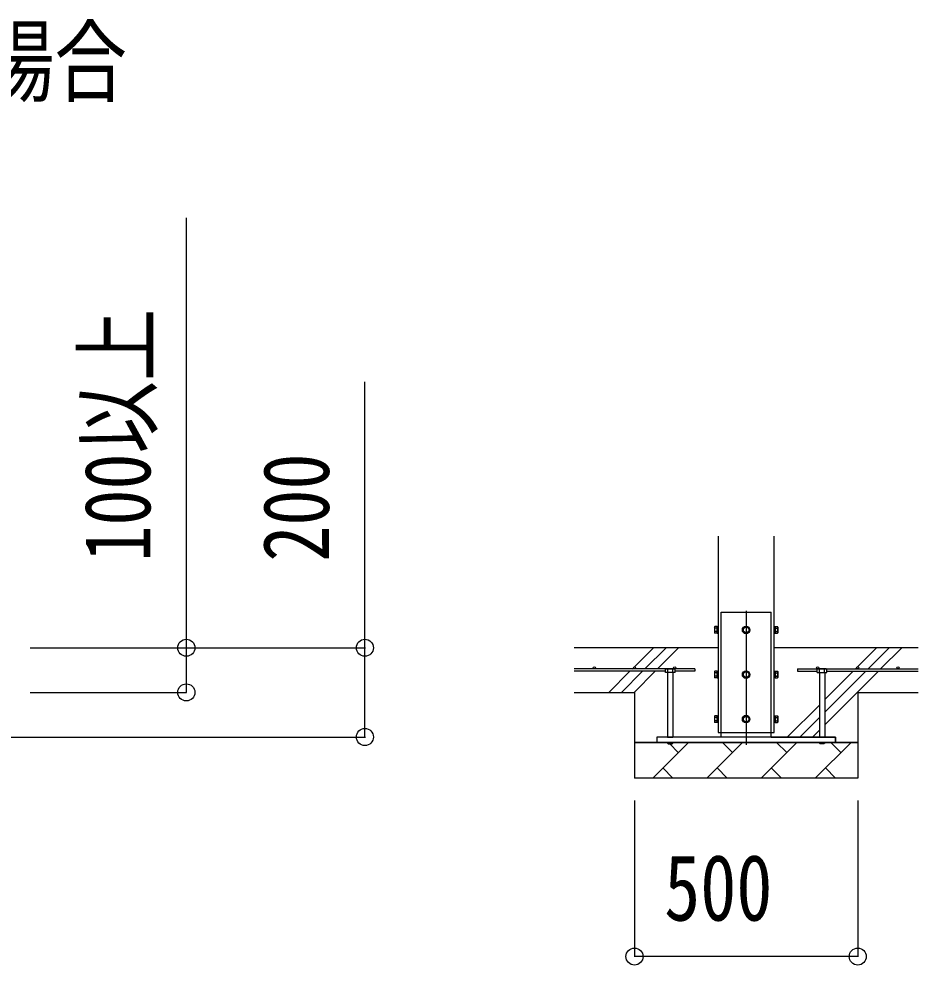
# Model space of a CAD drawing. Units: millimetres, scale not verified. Extents: x -18922 to 18922, y -13365 to 13365.
# Drawn here: x -3126 to -1112, y -10544 to -8423 of the extents above; entities that cross this region are included whole.
import ezdxf
from ezdxf.enums import TextEntityAlignment as Align

# ---------------------------------------------------------------- set-up
doc = ezdxf.new("R2010")
doc.units = ezdxf.units.MM
doc.header["$LTSCALE"] = 50
for name, color, linetype in [('0-2_USER1', 3, 'Continuous'), ('0-3_YKK_11', 7, 'Continuous'), ('0-4_YKK_12', 2, 'Continuous'), ('0-5_YKK_13', 4, 'Continuous'), ('0-6_YKK_A1', 4, 'Continuous'), ('0-7_YKK_D', 6, 'Continuous')]:
    doc.layers.add(name, color=color, linetype=linetype)
doc.styles.add('ＭＳ ゴシック', font='')
doc.styles.get('ＭＳ ゴシック').set_extended_font_data('MS Gothic')

msp = doc.modelspace()

# ---------------------------------------------------------------- linework, layer by layer
at = {"layer": '0-3_YKK_11'}
for p, q in [((-1747.41, -10044.5), (-1697.41, -10044.5)), ((-1247.41, -10044.5), (-1297.41, -10044.5))]:
    msp.add_line(p, q, dxfattribs=at)
at = {"layer": '0-4_YKK_12'}
msp.add_line((-1497.41, -9750), (-1497.41, -10050), dxfattribs=at)
at = {"layer": '0-5_YKK_13'}
for p, q in [((-1553.41, -9752.5), (-1441.41, -9752.5)), ((-1441.41, -10022.5), (-1441.41, -9752.5)), ((-1568.11, -9786.01), (-1567.53, -9785.01)), ((-1568.11, -9786.01), (-1568.11, -9799)), ((-1562.61, -9785.01), (-1567.53, -9785.01)), ((-1562.61, -9788.75), (-1567.53, -9788.75)), ((-1562.61, -9796.25), (-1567.53, -9796.25)), ((-1562.61, -9785.01), (-1562.61, -9800.01)), ((-1561.01, -9785.46), (-1562.61, -9785.46)), ((-1562.61, -9792), (-1562.61, -9785.46)), ((-1562.61, -9792), (-1561.01, -9792)), ((-1562.61, -9793), (-1561.01, -9793)), ((-1562.61, -9799.55), (-1562.61, -9793)), ((-1561.01, -9792), (-1561.01, -9785.46)), ((-1561.01, -9799.55), (-1561.01, -9793)), ((-1433.81, -9785.45), (-1432.21, -9785.45)), ((-1433.81, -9792), (-1433.81, -9785.45)), ((-1432.21, -9792), (-1433.81, -9792)), ((-1432.21, -9793), (-1433.81, -9793)), ((-1433.81, -9799.55), (-1433.81, -9793)), ((-1432.21, -9784.99), (-1427.29, -9784.99)), ((-1432.21, -9784.99), (-1432.21, -9800.01)), ((-1432.21, -9792), (-1432.21, -9785.45)), ((-1432.21, -9788.75), (-1427.29, -9788.75)), ((-1432.21, -9799.55), (-1432.21, -9793)), ((-1432.21, -9796.25), (-1427.29, -9796.25)), ((-1426.71, -9786), (-1427.29, -9784.99)), ((-1426.71, -9786), (-1426.71, -9799)), ((-1568.11, -9799), (-1567.53, -9800.01)), ((-1562.61, -9800.01), (-1567.53, -9800.01)), ((-1562.61, -9799.55), (-1561.01, -9799.55)), ((-1432.21, -9799.55), (-1433.81, -9799.55)), ((-1432.21, -9800.01), (-1427.29, -9800.01)), ((-1426.71, -9799), (-1427.29, -9800.01)), ((-1676.91, -9880), (-1678.38, -9880.85)), ((-1676.91, -9880), (-1657.91, -9880)), ((-1672.9, -9888), (-1672.9, -9880.85)), ((-1661.93, -9888), (-1661.93, -9880.85)), ((-1657.91, -9880), (-1656.44, -9880.85)), ((-1656.44, -9888), (-1656.44, -9880.85)), ((-1336.91, -9880), (-1338.38, -9880.85)), ((-1338.38, -9888), (-1338.38, -9880.85)), ((-1317.91, -9880), (-1336.91, -9880)), ((-1332.9, -9888), (-1332.9, -9880.85)), ((-1321.93, -9888), (-1321.93, -9880.85)), ((-1317.91, -9880), (-1316.44, -9880.85)), ((-1673.41, -9888), (-1673.41, -10032.5)), ((-1661.41, -9888), (-1661.41, -10032.5)), ((-1568.11, -9886.01), (-1567.53, -9885.01)), ((-1568.11, -9886.01), (-1568.11, -9899)), ((-1568.11, -9899), (-1567.53, -9900.01)), ((-1562.61, -9885.01), (-1567.53, -9885.01)), ((-1562.61, -9888.75), (-1567.53, -9888.75)), ((-1562.61, -9896.25), (-1567.53, -9896.25)), ((-1562.61, -9900.01), (-1567.53, -9900.01)), ((-1562.61, -9885.01), (-1562.61, -9900.01)), ((-1561.01, -9885.46), (-1562.61, -9885.46)), ((-1562.61, -9892), (-1562.61, -9885.46)), ((-1562.61, -9892), (-1561.01, -9892)), ((-1562.61, -9893), (-1561.01, -9893)), ((-1562.61, -9899.55), (-1562.61, -9893)), ((-1562.61, -9899.55), (-1561.01, -9899.55)), ((-1561.01, -9892), (-1561.01, -9885.46)), ((-1561.01, -9899.55), (-1561.01, -9893)), ((-1433.81, -9885.45), (-1432.21, -9885.45)), ((-1433.81, -9892), (-1433.81, -9885.45)), ((-1432.21, -9892), (-1433.81, -9892)), ((-1432.21, -9893), (-1433.81, -9893)), ((-1433.81, -9899.55), (-1433.81, -9893)), ((-1432.21, -9899.55), (-1433.81, -9899.55)), ((-1432.21, -9884.99), (-1427.29, -9884.99)), ((-1432.21, -9884.99), (-1432.21, -9900.01)), ((-1432.21, -9892), (-1432.21, -9885.45)), ((-1432.21, -9888.75), (-1427.29, -9888.75)), ((-1432.21, -9899.55), (-1432.21, -9893)), ((-1432.21, -9896.25), (-1427.29, -9896.25)), ((-1432.21, -9900.01), (-1427.29, -9900.01)), ((-1426.71, -9886), (-1427.29, -9884.99)), ((-1426.71, -9899), (-1427.29, -9900.01)), ((-1426.71, -9886), (-1426.71, -9899)), ((-1333.41, -9888), (-1333.41, -10032.5)), ((-1321.41, -9888), (-1321.41, -10032.5)), ((-1568.11, -9986.01), (-1567.53, -9985.01)), ((-1568.11, -9986.01), (-1568.11, -9999)), ((-1562.61, -9985.01), (-1567.53, -9985.01)), ((-1562.61, -9985.01), (-1562.61, -10000.01)), ((-1561.01, -9985.46), (-1562.61, -9985.46)), ((-1562.61, -9992), (-1562.61, -9985.46)), ((-1561.01, -9992), (-1561.01, -9985.46)), ((-1433.81, -9985.45), (-1432.21, -9985.45)), ((-1433.81, -9992), (-1433.81, -9985.45)), ((-1432.21, -9984.99), (-1427.29, -9984.99)), ((-1432.21, -9984.99), (-1432.21, -10000.01)), ((-1432.21, -9992), (-1432.21, -9985.45)), ((-1426.71, -9986), (-1427.29, -9984.99)), ((-1426.71, -9986), (-1426.71, -9999)), ((-1568.11, -9999), (-1567.53, -10000.01)), ((-1562.61, -9988.75), (-1567.53, -9988.75)), ((-1562.61, -9996.25), (-1567.53, -9996.25)), ((-1562.61, -10000.01), (-1567.53, -10000.01)), ((-1562.61, -9992), (-1561.01, -9992)), ((-1562.61, -9993), (-1561.01, -9993)), ((-1562.61, -9999.55), (-1562.61, -9993)), ((-1562.61, -9999.55), (-1561.01, -9999.55)), ((-1561.01, -9999.55), (-1561.01, -9993)), ((-1432.21, -9992), (-1433.81, -9992)), ((-1432.21, -9993), (-1433.81, -9993)), ((-1433.81, -9999.55), (-1433.81, -9993)), ((-1432.21, -9999.55), (-1433.81, -9999.55)), ((-1432.21, -9988.75), (-1427.29, -9988.75)), ((-1432.21, -9999.55), (-1432.21, -9993)), ((-1432.21, -9996.25), (-1427.29, -9996.25)), ((-1432.21, -10000.01), (-1427.29, -10000.01)), ((-1426.71, -9999), (-1427.29, -10000.01)), ((-1441.41, -10032.5), (-1441.41, -10022.5)), ((-1673.41, -10032.5), (-1661.41, -10032.5)), ((-1673.41, -10046), (-1661.41, -10046)), ((-1321.41, -10032.5), (-1333.41, -10032.5)), ((-1321.41, -10046), (-1333.41, -10046))]:
    msp.add_line(p, q, dxfattribs=at)
for points in [[(-1553.41, -10032.5), (-1553.41, -10022.5), (-1553.41, -9752.5)], [(-1559.91, -9784), (-1561.01, -9784), (-1561.01, -9801), (-1559.91, -9801)], [(-1434.91, -9784), (-1433.81, -9784), (-1433.81, -9801), (-1434.91, -9801)], [(-1656.44, -9888), (-1678.38, -9888), (-1678.38, -9880.85)], [(-1338.38, -9888), (-1316.44, -9888), (-1316.44, -9880.85)], [(-1559.91, -9884), (-1561.01, -9884), (-1561.01, -9901), (-1559.91, -9901)], [(-1434.91, -9884), (-1433.81, -9884), (-1433.81, -9901), (-1434.91, -9901)], [(-1559.91, -9984), (-1561.01, -9984), (-1561.01, -10001), (-1559.91, -10001)], [(-1434.91, -9984), (-1433.81, -9984), (-1433.81, -10001), (-1434.91, -10001)], [(-1673.41, -10044.5), (-1673.41, -10046), (-1671.41, -10048), (-1663.41, -10048)], [(-1661.41, -10044.5), (-1661.41, -10046), (-1663.41, -10048)], [(-1333.41, -10044.5), (-1333.41, -10046), (-1331.41, -10048)], [(-1321.41, -10044.5), (-1321.41, -10046), (-1323.41, -10048), (-1331.41, -10048)]]:
    msp.add_lwpolyline(points, dxfattribs=at)
for points in [[(-1497.41, -9784.99), (-1503.91, -9788.75), (-1503.91, -9796.25), (-1497.41, -9800.01), (-1490.91, -9796.25), (-1490.91, -9788.75)], [(-1497.41, -9884.99), (-1503.91, -9888.75), (-1503.91, -9896.25), (-1497.41, -9900.01), (-1490.91, -9896.25), (-1490.91, -9888.75)], [(-1497.41, -9984.99), (-1503.91, -9988.75), (-1503.91, -9996.25), (-1497.41, -10000.01), (-1490.91, -9996.25), (-1490.91, -9988.75)], [(-1697.41, -10044.5), (-1297.41, -10044.5), (-1297.41, -10032.5), (-1697.41, -10032.5)]]:
    msp.add_lwpolyline(points, close=True, dxfattribs=at)
for centre, radius in [((-1497.41, -9792.5), 8.5), ((-1497.41, -9792.5), 6.5), ((-1497.41, -9892.5), 8.5), ((-1497.41, -9892.5), 6.5), ((-1497.41, -9992.5), 8.5), ((-1497.41, -9992.5), 6.5)]:
    msp.add_circle(centre, radius, dxfattribs=at)
for centre, radius, start, end in [((-1564.81, -9786.88), 3.31, 145.51973, 214.48027), ((-1555.69, -9792.5), 12.42, 162.41205, 197.58795), ((-1564.79, -9798.13), 3.32, 145.61575, 214.38425), ((-1497.41, -9792.5), 7.05, 157.21814, 202.78186), ((-1497.41, -9792.5), 7.05, 97.21814, 142.78186), ((-1497.41, -9792.5), 7.05, 37.21814, 82.78186), ((-1497.41, -9792.5), 7.05, 337.21814, 22.78186), ((-1430.03, -9786.87), 3.32, 325.61575, 34.38425), ((-1439.13, -9792.5), 12.42, 342.41205, 17.58795), ((-1430.03, -9798.13), 3.32, 325.61575, 34.38425), ((-1497.41, -9792.5), 7.05, 217.21814, 262.78186), ((-1497.41, -9792.5), 7.05, 277.21814, 322.78186), ((-1675.64, -9884.86), 4.86, 55.61575, 124.38425), ((-1667.41, -9898.15), 18.15, 72.41205, 107.58795), ((-1659.18, -9884.86), 4.86, 55.61575, 124.38425), ((-1335.64, -9884.86), 4.86, 55.61575, 124.38425), ((-1327.41, -9898.15), 18.15, 72.41205, 107.58795), ((-1319.18, -9884.86), 4.86, 55.61575, 124.38425), ((-1564.81, -9886.88), 3.31, 145.51973, 214.48027), ((-1555.69, -9892.5), 12.42, 162.41205, 197.58795), ((-1564.79, -9898.13), 3.32, 145.61575, 214.38425), ((-1497.41, -9892.5), 7.05, 157.21814, 202.78186), ((-1497.41, -9892.5), 7.05, 97.21814, 142.78186), ((-1497.41, -9892.5), 7.05, 217.21814, 262.78186), ((-1497.41, -9892.5), 7.05, 37.21814, 82.78186), ((-1497.41, -9892.5), 7.05, 277.21814, 322.78186), ((-1497.41, -9892.5), 7.05, 337.21814, 22.78186), ((-1430.03, -9886.87), 3.32, 325.61575, 34.38425), ((-1439.13, -9892.5), 12.42, 342.41205, 17.58795), ((-1430.03, -9898.13), 3.32, 325.61575, 34.38425), ((-1564.81, -9986.88), 3.31, 145.51973, 214.48027), ((-1497.41, -9992.5), 7.05, 97.21814, 142.78186), ((-1497.41, -9992.5), 7.05, 37.21814, 82.78186), ((-1430.03, -9986.87), 3.32, 325.61575, 34.38425), ((-1555.69, -9992.5), 12.42, 162.41205, 197.58795), ((-1564.79, -9998.13), 3.32, 145.61575, 214.38425), ((-1497.41, -9992.5), 7.05, 157.21814, 202.78186), ((-1497.41, -9992.5), 7.05, 217.21814, 262.78186), ((-1497.41, -9992.5), 7.05, 277.21814, 322.78186), ((-1497.41, -9992.5), 7.05, 337.21814, 22.78186), ((-1439.13, -9992.5), 12.42, 342.41205, 17.58795), ((-1430.03, -9998.13), 3.32, 325.61575, 34.38425)]:
    msp.add_arc(centre, radius, start, end, dxfattribs=at)
at = {"layer": '0-6_YKK_A1'}
for p, q in [((-1559.91, -9582.5), (-1559.91, -10022.5)), ((-1434.91, -10022.5), (-1434.91, -9582.5)), ((-1559.91, -9832.5), (-1882.57, -9832.5)), ((-1747.63, -9875.01), (-1705.12, -9832.5)), ((-1724.34, -9880), (-1676.84, -9832.5)), ((-1696.06, -9880), (-1648.56, -9832.5)), ((-1112.25, -9832.5), (-1434.91, -9832.5)), ((-1247.63, -9875.01), (-1205.12, -9832.5)), ((-1224.34, -9880), (-1176.84, -9832.5)), ((-1196.06, -9880), (-1148.56, -9832.5)), ((-1612.41, -9880), (-1882.57, -9880)), ((-1752.62, -9880), (-1749.9, -9877.28)), ((-1612.41, -9880), (-1612.41, -9885)), ((-1382.41, -9880), (-1112.25, -9880)), ((-1382.41, -9880), (-1382.41, -9885)), ((-1252.62, -9880), (-1249.9, -9877.28)), ((-1678.38, -9885), (-1882.57, -9885)), ((-1805.12, -9932.5), (-1757.62, -9885)), ((-1776.84, -9932.5), (-1729.34, -9885)), ((-1748.56, -9932.5), (-1701.06, -9885)), ((-1612.41, -9885), (-1656.44, -9885)), ((-1382.41, -9885), (-1338.38, -9885)), ((-1321.41, -10005.35), (-1201.06, -9885)), ((-1321.41, -9977.07), (-1229.34, -9885)), ((-1321.41, -9948.79), (-1257.62, -9885)), ((-1316.44, -9885), (-1112.25, -9885)), ((-1882.57, -9932.5), (-1747.41, -9932.5)), ((-1747.41, -9932.5), (-1747.41, -10124.5)), ((-1247.41, -9932.5), (-1112.25, -9932.5)), ((-1247.41, -9932.5), (-1247.41, -10124.5)), ((-1405.12, -10032.5), (-1333.41, -9960.79)), ((-1376.84, -10032.5), (-1333.41, -9989.07)), ((-1559.91, -10022.5), (-1434.91, -10022.5)), ((-1348.56, -10032.5), (-1333.41, -10017.35)), ((-1697.41, -10044.5), (-1747.41, -10044.5)), ((-1247.41, -10044.5), (-1747.41, -10044.5)), ((-1706.67, -10124.5), (-1626.67, -10044.5)), ((-1553.41, -10032.5), (-1697.41, -10032.5)), ((-1697.41, -10032.5), (-1697.41, -10044.5)), ((-1649.34, -10067.16), (-1668.5, -10048)), ((-1585.25, -10124.5), (-1505.25, -10044.5)), ((-1527.91, -10067.16), (-1550.58, -10044.5)), ((-1463.83, -10124.5), (-1383.83, -10044.5)), ((-1441.41, -10032.5), (-1297.41, -10032.5)), ((-1406.49, -10067.16), (-1429.15, -10044.5)), ((-1342.41, -10124.5), (-1262.41, -10044.5)), ((-1285.07, -10067.16), (-1307.73, -10044.5)), ((-1297.41, -10032.5), (-1297.41, -10044.5)), ((-1297.41, -10044.5), (-1247.41, -10044.5)), ((-1684.01, -10101.84), (-1661.35, -10124.5)), ((-1562.59, -10101.84), (-1539.93, -10124.5)), ((-1441.17, -10101.84), (-1418.51, -10124.5)), ((-1319.75, -10101.84), (-1297.09, -10124.5)), ((-1247.41, -10124.5), (-1747.41, -10124.5))]:
    msp.add_line(p, q, dxfattribs=at)
for centre in [(-1837.41, -9877.5), (-1747.41, -9877.5), (-1657.41, -9877.5), (-1337.41, -9877.5), (-1247.41, -9877.5), (-1157.41, -9877.5)]:
    msp.add_circle(centre, 2.5, dxfattribs=at)
at = {"layer": '0-7_YKK_D'}
for p, q in [((-3101.41, -9832.5), (-2750.91, -9832.5)), ((-3101.41, -9832.5), (-2350.41, -9832.5)), ((-3101.41, -9932.5), (-2750.91, -9932.5)), ((-3501.41, -10032.5), (-2350.41, -10032.5)), ((-1747.41, -10174.5), (-1747.41, -10525.5)), ((-1247.41, -10174.5), (-1247.41, -10525.5)), ((-1247.41, -10524.5), (-1747.41, -10524.5))]:
    msp.add_line(p, q, dxfattribs=at)
for points in [[(-2751.41, -9932.5), (-2751.41, -9832.5), (-2751.41, -8869.1)], [(-2351.41, -10032.5), (-2351.41, -9832.5), (-2351.41, -9236.3)]]:
    msp.add_lwpolyline(points, dxfattribs=at)
for centre in [(-2751.41, -9832.5), (-2351.41, -9832.5), (-2751.41, -9932.5), (-2351.41, -10032.5), (-1747.41, -10524.5), (-1247.41, -10524.5)]:
    msp.add_circle(centre, 19.12, dxfattribs=at)

# ---------------------------------------------------------------- texts
at = {"layer": '0-2_USER1', "style": 'ＭＳ ゴシック', "width": 0.8}
msp.add_text('●イージープレートの場合', height=148.5, dxfattribs=at).set_placement((-4829.21, -8637.5), align=Align.BOTTOM_LEFT)
at = {"layer": '0-7_YKK_D', "style": 'ＭＳ ゴシック', "width": 0.8}
for s, p in [('100以上', (-2787.41, -9639.5)), ('200', (-2387.41, -9639.5))]:
    msp.add_text(s, height=148.5, rotation=90, dxfattribs=at).set_placement(p, align=Align.BOTTOM_LEFT)
msp.add_text('500', height=148.5, dxfattribs=at).set_placement((-1681.01, -10488.5), align=Align.BOTTOM_LEFT)

doc.saveas('drawing.dxf')
